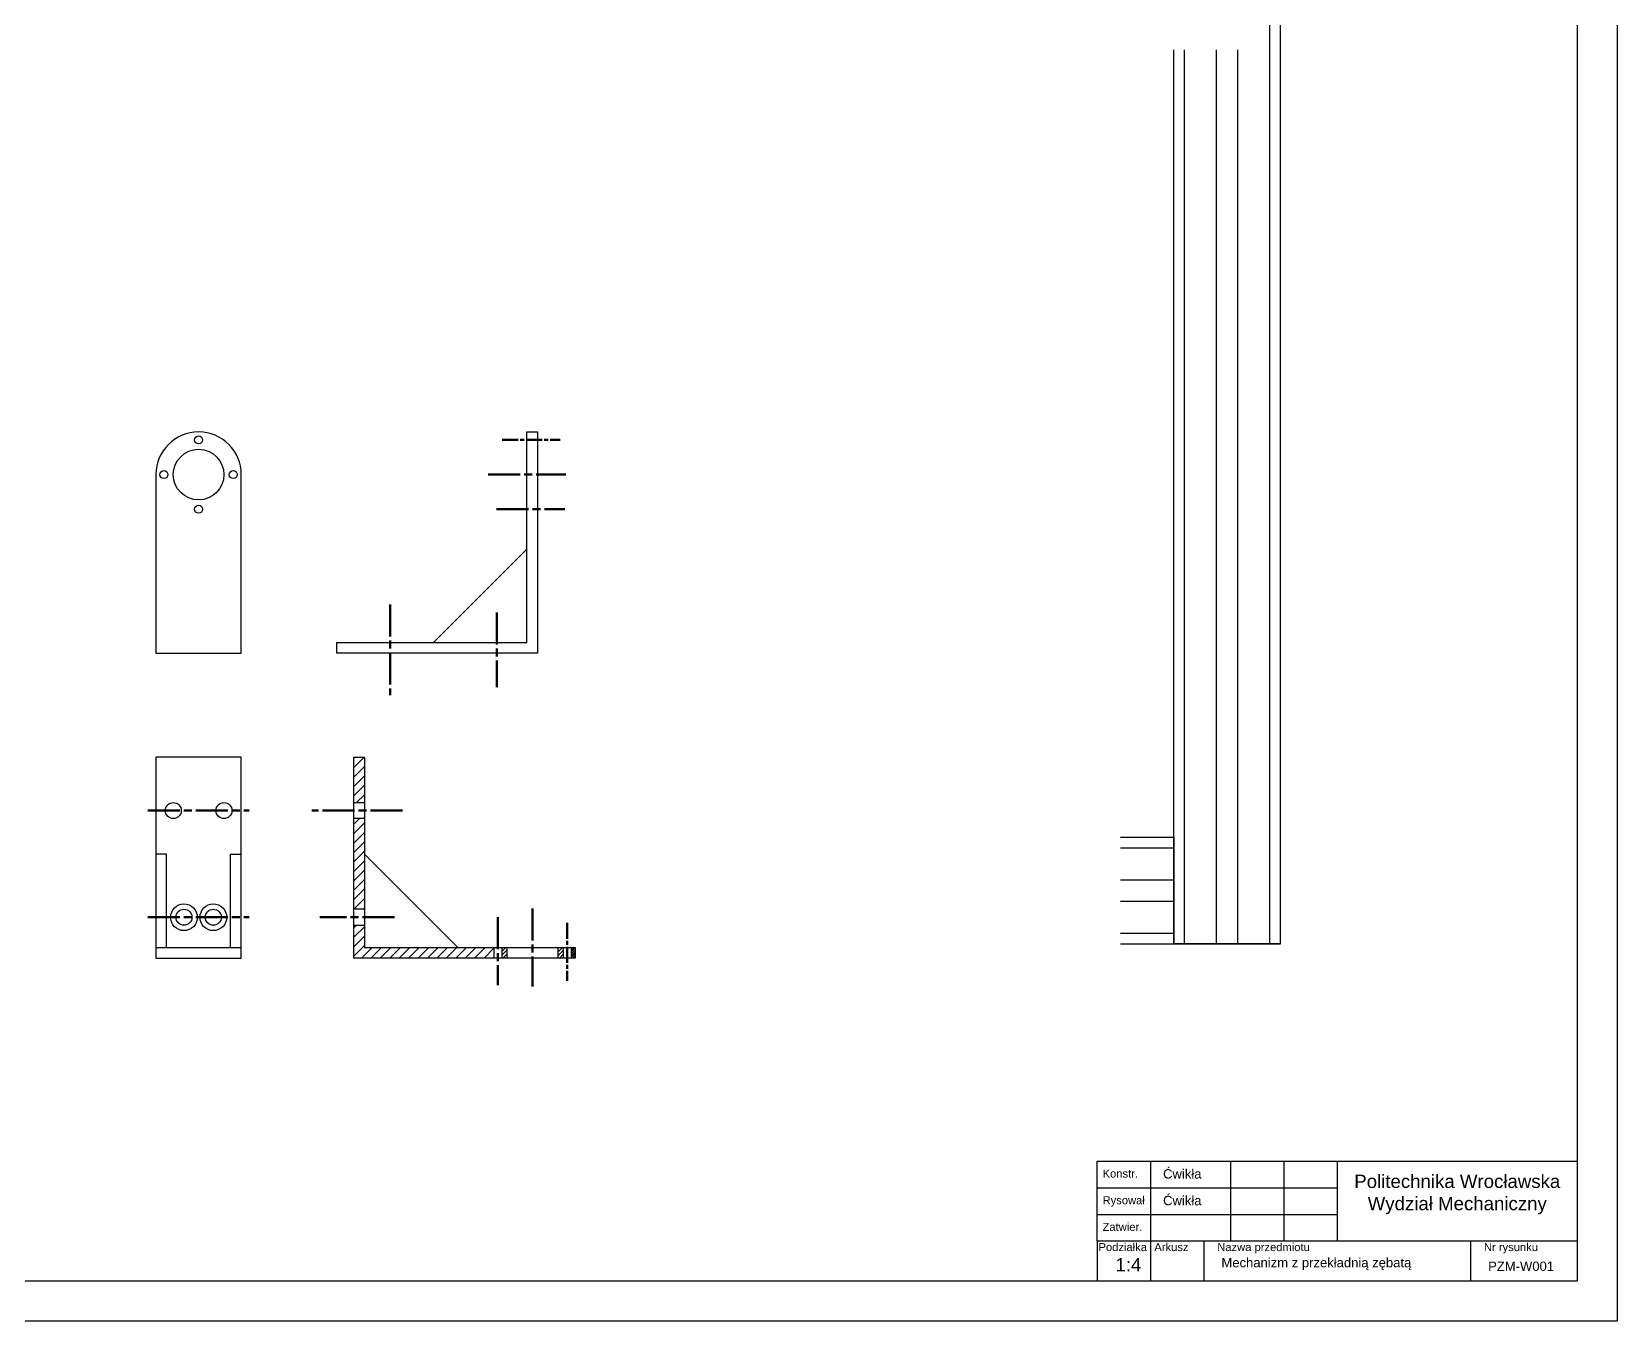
# Model space of a CAD drawing. Header units: millimetres. Extents: x 1269 to 5832, y 527 to 3540.
# Drawn here: x 5237 to 5832, y 625 to 1109 of the extents above; entities that cross this region are included whole.
import ezdxf

# ---------------------------------------------------------------- set-up
doc = ezdxf.new("R2010")
doc.units = ezdxf.units.MM
for name, pattern in [('AM_ISO08W050', [18, 12, -1.5, 3, -1.5]), ('AM_ISO08W050x2', [9, 6, -0.75, 1.5, -0.75]), ('phl_thick', [0])]:
    doc.linetypes.add(name, pattern=pattern)
for name, color, linetype, lineweight in [('AM_6', 7, 'Continuous', 50), ('AM_7', 7, 'AM_ISO08W050', 50), ('AM_8', 1, 'Continuous', 25), ('Kontury', 7, 'Continuous', 35)]:
    doc.layers.add(name, color=color, linetype=linetype, lineweight=lineweight)
doc.layers.add('projection', color=7, linetype='Continuous')
doc.styles.get("Standard").update_dxf_attribs({"font": 'arial.ttf'})
pattern_1 = [(45, (0, 0), (-1.767767, 1.767767), [])]
pattern_2 = [(45, (0, 0), (-0.70710678, 0.70710678), [])]

# ---------------------------------------------------------------- blocks, each defined once
blk = doc.blocks.new('*U80')
blk.add_circle((0, 0), 1.5)
blk = doc.blocks.new('*U81')
at = {"color": 0, "linetype": 'ByBlock', "lineweight": -2, "transparency": 16777216}
for p, rotation in [((5299.82, 955.44), 270.0000000000001), ((5312.82, 942.44), 180), ((5299.82, 929.44), 90.00000000000001)]:
    blk.add_blockref('*U80', p, dxfattribs=dict(at, rotation=rotation))
blk.add_blockref('*U80', (5286.82, 942.44), dxfattribs=at)

msp = doc.modelspace()

# ---------------------------------------------------------------- hatches: boundary and pattern name
at = {"layer": 'AM_8'}
h = msp.add_hatch(dxfattribs=at)
h.set_pattern_fill('_U', color=256, scale=2.5, angle=45, style=0, pattern_type=0)
h.set_pattern_definition(pattern_1)
h.paths.add_polyline_path([(5362.026, 819.425), (5362.026, 836.425), (5358.026, 836.425), (5358.026, 819.425)])
h = msp.add_hatch(dxfattribs=at)
h.set_pattern_fill('_U', color=256, scale=2.5, angle=45, style=0, pattern_type=0)
h.set_pattern_definition(pattern_1)
h.paths.add_polyline_path([(5362.026, 779.425), (5362.026, 813.425), (5358.026, 813.425), (5358.026, 779.425)])
h = msp.add_hatch(dxfattribs=at)
h.set_pattern_fill('_U', color=256, scale=2.5, angle=45, style=0, pattern_type=0)
h.set_pattern_definition(pattern_1)
h.paths.add_polyline_path([(5410.526, 761.125), (5410.526, 765.125), (5362.026, 765.125), (5362.026, 773.425), (5358.026, 773.425), (5358.026, 761.125)])
h = msp.add_hatch(dxfattribs=at)
h.set_pattern_fill('_U', color=256, angle=45, style=0, pattern_type=0)
h.set_pattern_definition(pattern_2)
h.paths.add_polyline_path([(5413.526, 765.125), (5413.526, 761.125), (5415.526, 761.125), (5415.526, 765.125)])
h = msp.add_hatch(dxfattribs=at)
h.set_pattern_fill('_U', color=256, angle=45, style=0, pattern_type=0)
h.set_pattern_definition(pattern_2)
h.paths.add_polyline_path([(5434.526, 765.125), (5434.526, 761.125), (5436.526, 761.125), (5436.526, 765.125)])
h = msp.add_hatch(dxfattribs=at)
h.set_pattern_fill('_U', color=256, scale=0.5, angle=45, style=0, pattern_type=0)
h.set_pattern_definition([(45, (0, 0), (-0.35355339, 0.35355339), [])])
h.paths.add_polyline_path([(5439.526, 765.125), (5439.526, 761.125), (5441.026, 761.125), (5441.026, 765.125)])

# ---------------------------------------------------------------- linework, layer by layer
for p, q in [((5831.732, 1465.908), (5831.732, 624.908)), ((5422.908, 879.442), (5422.908, 958.442)), ((5422.908, 958.442), (5426.908, 958.442)), ((5426.908, 958.442), (5426.908, 875.442)), ((5283.821, 942.442), (5283.821, 875.442)), ((5315.821, 875.442), (5315.821, 942.442)), ((5422.908, 914.442), (5387.908, 879.442)), ((5283.821, 875.442), (5315.821, 875.442)), ((5351.608, 875.442), (5351.608, 879.442)), ((5351.608, 879.442), (5422.908, 879.442)), ((5426.908, 875.442), (5351.608, 875.442)), ((5315.821, 836.425), (5283.821, 836.425)), ((5283.821, 836.425), (5283.821, 761.125)), ((5315.821, 761.125), (5315.821, 836.425)), ((5358.026, 761.125), (5358.026, 836.425)), ((5358.026, 836.425), (5362.026, 836.425)), ((5362.026, 836.425), (5362.026, 765.125)), ((5358.026, 819.425), (5362.026, 819.425)), ((5362.026, 813.425), (5358.026, 813.425)), ((5287.821, 800.125), (5283.821, 800.125)), ((5287.821, 765.125), (5287.821, 800.125)), ((5311.821, 765.125), (5311.821, 800.125)), ((5311.821, 800.125), (5315.821, 800.125)), ((5397.026, 765.125), (5362.026, 800.125)), ((5362.026, 779.425), (5358.026, 779.425)), ((5358.026, 773.425), (5362.026, 773.425)), ((5283.821, 765.125), (5315.821, 765.125)), ((5283.821, 761.125), (5315.821, 761.125)), ((5441.026, 761.125), (5358.026, 761.125)), ((5362.026, 765.125), (5441.026, 765.125)), ((5410.526, 765.125), (5410.526, 761.125)), ((5413.526, 765.125), (5413.526, 761.125)), ((5415.526, 761.125), (5415.526, 765.125)), ((5434.526, 765.125), (5434.526, 761.125)), ((5436.526, 765.125), (5436.526, 761.125)), ((5439.526, 765.125), (5439.526, 761.125)), ((5441.026, 765.125), (5441.026, 761.125)), ((5636.732, 674.908), (5636.732, 684.908)), ((5636.732, 684.908), (5816.732, 684.908)), ((5656.732, 684.908), (5656.732, 674.908)), ((5686.732, 684.908), (5686.732, 674.908)), ((5706.732, 684.908), (5706.732, 674.908)), ((5726.732, 684.908), (5726.732, 674.908)), ((5636.732, 664.908), (5636.732, 674.908)), ((5636.732, 674.908), (5656.732, 674.908)), ((5656.732, 674.908), (5656.732, 664.908)), ((5656.732, 674.908), (5686.732, 674.908)), ((5686.732, 674.908), (5686.732, 664.908)), ((5686.732, 674.908), (5706.732, 674.908)), ((5706.732, 674.908), (5706.732, 664.908)), ((5706.732, 674.908), (5726.732, 674.908)), ((5726.732, 674.908), (5726.732, 664.908)), ((5636.732, 654.908), (5636.732, 664.908)), ((5636.732, 664.908), (5656.732, 664.908)), ((5656.732, 664.908), (5656.732, 654.908)), ((5656.732, 664.908), (5686.732, 664.908)), ((5686.732, 664.908), (5686.732, 654.908)), ((5686.732, 664.908), (5706.732, 664.908)), ((5706.732, 664.908), (5706.732, 654.908)), ((5706.732, 664.908), (5726.732, 664.908)), ((5726.732, 664.908), (5726.732, 654.908)), ((5816.732, 654.908), (5636.732, 654.908)), ((5636.732, 654.908), (5636.732, 639.908)), ((5656.732, 654.908), (5656.732, 639.908)), ((5676.732, 654.908), (5676.732, 639.908)), ((5776.732, 654.908), (5776.732, 639.908)), ((5831.732, 624.908), (4642.732, 624.908))]:
    msp.add_line(p, q)
msp.add_lwpolyline([(4712.732, 1450.908), (5816.732, 1450.908), (5816.732, 639.908), (4712.732, 639.908)], close=True)
for centre, radius in [((5299.821, 942.442), 9.5), ((5290.321, 816.425), 3), ((5309.321, 816.425), 3), ((5294.321, 776.425), 5), ((5294.321, 776.425), 3), ((5305.321, 776.425), 5), ((5305.321, 776.425), 3)]:
    msp.add_circle(centre, radius)
msp.add_arc((5299.821, 942.442), 16, 0, 180)
at = {"layer": 'AM_7', "linetype": 'AM_ISO08W050x2'}
for p, q in [((5413.66, 955.442), (5435.399, 955.442)), ((5438.026, 774.372), (5438.026, 752.634))]:
    msp.add_line(p, q, dxfattribs=at)
at = {"layer": 'AM_7'}
for p, q in [((5408.343, 942.442), (5437.526, 942.442)), ((5411.534, 929.442), (5437.1, 929.442)), ((5371.608, 893.697), (5371.608, 859.667)), ((5411.608, 890.697), (5411.608, 862.667)), ((5280.821, 816.425), (5318.821, 816.425)), ((5376.281, 816.425), (5342.252, 816.425)), ((5425.026, 779.689), (5425.026, 750.507)), ((5280.821, 776.425), (5318.821, 776.425)), ((5373.281, 776.425), (5345.252, 776.425)), ((5412.026, 776.499), (5412.026, 750.932))]:
    msp.add_line(p, q, dxfattribs=at)
at = {"layer": 'Kontury'}
for p, q in [((5665.507, 806.407), (5665.507, 766.407)), ((5665.507, 766.407), (5705.507, 766.407))]:
    msp.add_line(p, q, dxfattribs=at)
at = {"layer": 'projection', "color": 7, "linetype": 'phl_thick'}
for p, q in [((5701.507, 766.407), (5701.507, 1177.687)), ((5705.507, 766.407), (5705.507, 1177.687)), ((5665.507, 766.407), (5665.507, 1101.699)), ((5669.507, 766.407), (5669.507, 1101.699)), ((5681.507, 766.407), (5681.507, 1101.699)), ((5689.507, 766.407), (5689.507, 1101.699)), ((5645.507, 806.407), (5665.507, 806.407)), ((5645.507, 802.407), (5665.507, 802.407)), ((5665.507, 790.407), (5665.507, 791.907)), ((5645.507, 790.407), (5665.507, 790.407)), ((5665.507, 789.964), (5665.507, 790.407)), ((5645.507, 782.407), (5665.507, 782.407)), ((5665.507, 782.407), (5665.507, 782.849)), ((5645.507, 770.407), (5665.507, 770.407)), ((5645.507, 766.407), (5665.507, 766.407))]:
    msp.add_line(p, q, dxfattribs=at)

# ---------------------------------------------------------------- block references
msp.add_blockref('*U81', (0, 0))

# ---------------------------------------------------------------- texts
at = {"layer": 'AM_6', "attachment_point": 1}
for s, width, heights, insert, char_height in [('Konstr.', 12.67442, [0], (5638.749, 681.806), 3), ('Ćwikła', 21.52838, [0], (5661.439, 681.946), 3.5), ('Rysował', 12.67442, [0], (5638.749, 671.806), 3), ('Ćwikła', 21.52838, [0], (5661.439, 671.946), 3.5), ('Zatwier.', 12.67442, [0], (5638.749, 661.806), 3), ('Podziałka', 44.31477, [5.119], (5637.219, 654.24), 3), ('Arkusz', 44.31477, [5.119], (5658.147, 654.24), 3), ('Nazwa przedmiotu', 44.31477, [5.119], (5681.742, 654.24), 3), ('Nr rysunku', 44.31477, [5.119], (5781.742, 654.24), 3)]:
    msp.add_mtext_dynamic_manual_height_columns(s, width=width, gutter_width=17.5, heights=heights, dxfattribs=dict(at, insert=insert, char_height=char_height))
at = {"layer": 'AM_6', "color": 7, "lineweight": 50, "attachment_point": 1}
for s, width, insert, char_height in [('\\pxqc;Politechnika Wrocławska\\PWydział Mechaniczny', 90, (5726.732, 679.908), 5), ('  1:4', 85.18677, (5639.696, 648.658), 5), ('Mechanizm z przekładnią zębatą', 85.18677, (5683.305, 648.658), 3.5), ('PZM-W001', 85.18677, (5783.305, 647.302), 3.5)]:
    msp.add_mtext_dynamic_manual_height_columns(s, width=width, gutter_width=25, heights=[0], dxfattribs=dict(at, insert=insert, char_height=char_height))

doc.saveas('drawing.dxf')
